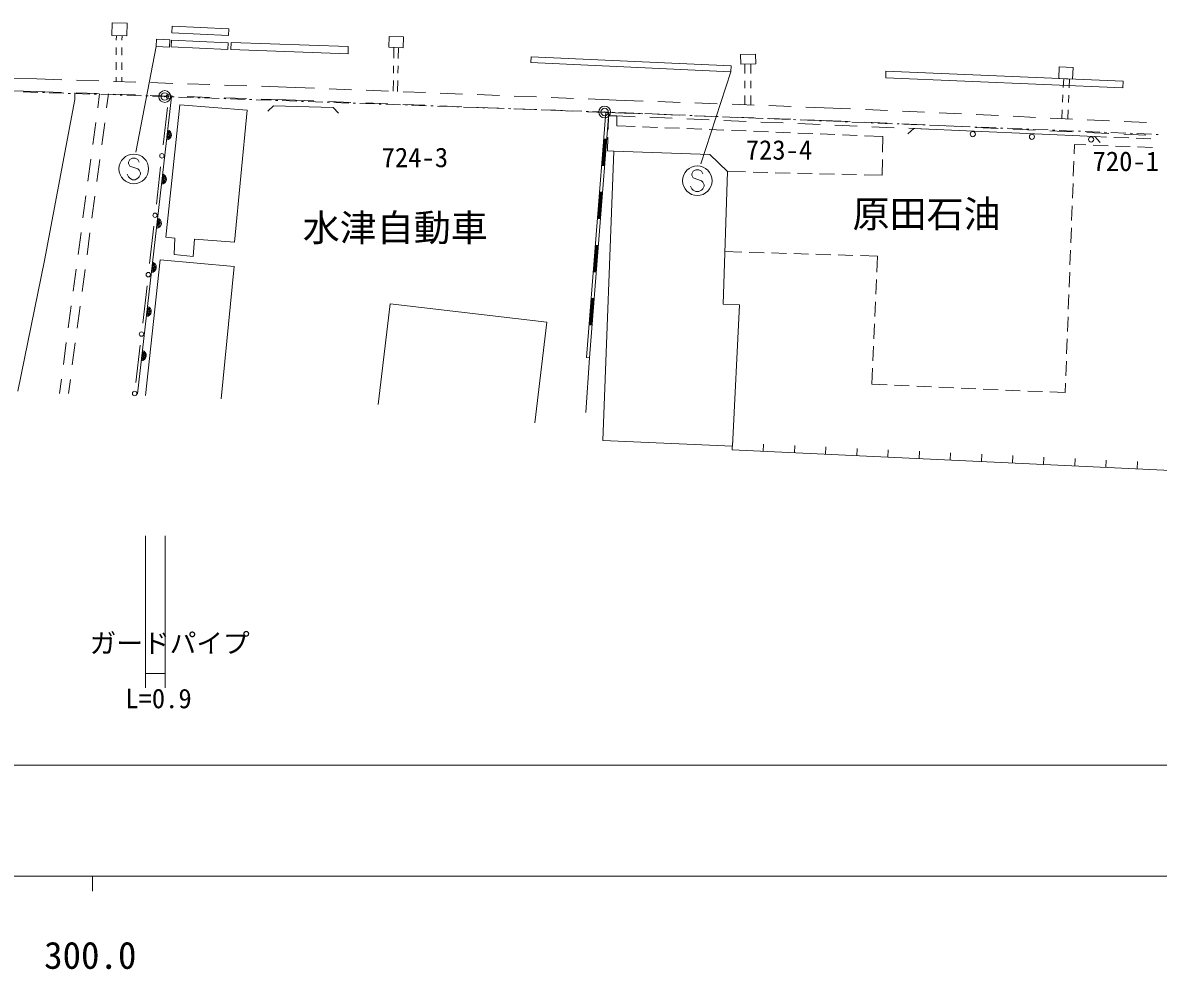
# Model space of a CAD drawing. Units: millimetres, scale not verified. Extents: x 40000 to 680000, y 20000 to 380000.
# Drawn here: x 363282 to 439958, y 198715 to 262619 of the extents above; entities that cross this region are included whole.
import ezdxf
from ezdxf.enums import TextEntityAlignment as Align

# ---------------------------------------------------------------- set-up
doc = ezdxf.new("R2010")
doc.units = ezdxf.units.MM
doc.header["$LTSCALE"] = 1000
doc.header["$PDMODE"] = 32
doc.header["$PDSIZE"] = 500
for name, color, linetype, lineweight in [('M-BGD', 7, 'Continuous', 13), ('M-BMK-ROW', 30, 'Continuous', 13), ('M-STR-HTXT', 7, 'Continuous', 13), ('M-STR-STRC', 7, 'Continuous', 13), ('M-TTL-BAND', 7, 'Continuous', 13)]:
    doc.layers.add(name, color=color, linetype=linetype, lineweight=lineweight)
doc.layers.add('M-BMK-HTXT', color=7, linetype='Continuous')
doc.styles.add('ＭＳ ゴシック', font='')
doc.styles.get('ＭＳ ゴシック').set_extended_font_data('MS Gothic')

msp = doc.modelspace()

# ---------------------------------------------------------------- linework, layer by layer
at = {"layer": 'M-BGD'}
for p, q in [((369604, 261739), (369602, 261446)), ((369988, 261732), (369985, 261435)), ((369598, 260946), (369594, 260446)), ((369982, 260935), (369978, 260435)), ((388348, 260951), (388335, 260219)), ((388660, 260941), (388641, 260208)), ((369591, 259946), (369587, 259446)), ((369974, 259935), (369971, 259435)), ((388326, 259719), (388318, 259219)), ((388629, 259708), (388616, 259208)), ((412044, 259822), (412044, 259201)), ((412438, 259835), (412439, 259200)), ((362494, 258877), (364244, 258830)), ((364244, 258830), (365922, 258774)), ((366921, 258740), (368421, 258690)), ((369420, 258657), (370919, 258607)), ((369584, 258946), (369581, 258652)), ((369967, 258935), (369965, 258639)), ((371919, 258574), (373418, 258524)), ((374417, 258491), (375916, 258441)), ((376916, 258408), (378415, 258358)), ((388309, 258719), (388296, 257987)), ((388603, 258708), (388585, 257976)), ((412045, 258701), (412045, 258201)), ((412439, 258700), (412439, 258200)), ((433573, 258844), (433545, 258246)), ((433958, 258828), (433936, 258228)), ((362469, 258017), (364218, 257970)), ((364218, 257970), (365893, 257914)), ((366893, 257881), (368392, 257831)), ((368472, 257828), (368345, 256882)), ((369075, 257808), (368949, 256862)), ((369391, 257798), (370891, 257748)), ((371890, 257714), (373389, 257665)), ((379414, 258325), (381092, 258269)), ((381092, 258269), (382974, 258195)), ((383974, 258156), (385473, 258097)), ((386472, 258058), (387971, 258000)), ((388970, 257960), (390469, 257902)), ((391468, 257863), (392967, 257804)), ((393966, 257765), (395465, 257706)), ((396464, 257667), (397963, 257609)), ((412046, 257701), (412046, 257079)), ((412439, 257700), (412440, 257065)), ((433521, 257746), (433497, 257247)), ((433918, 257729), (433900, 257229)), ((371025, 237568), (373322, 257620)), ((372765, 254376), (373053, 256896)), ((374389, 257631), (375888, 257581)), ((376887, 257548), (378386, 257498)), ((379386, 257465), (381061, 257409)), ((379828, 256641), (380213, 257006)), ((380213, 257006), (384233, 256897)), ((381061, 257409), (382943, 257336)), ((383942, 257297), (385441, 257238)), ((384233, 256897), (384597, 256512)), ((386440, 257199), (387939, 257140)), ((388938, 257101), (390437, 257042)), ((391436, 257003), (392935, 256945)), ((393934, 256906), (395433, 256847)), ((398962, 257570), (400461, 257511)), ((401460, 257472), (403342, 257398)), ((403342, 257398), (405178, 257331)), ((406177, 257294), (407676, 257239)), ((408675, 257203), (410174, 257148)), ((411174, 257111), (412673, 257056)), ((413672, 257020), (415171, 256965)), ((416170, 256928), (418006, 256861)), ((396432, 256808), (397931, 256749)), ((398930, 256710), (400429, 256652)), ((402655, 256572), (401355, 240019)), ((401428, 256612), (403310, 256539)), ((402854, 256557), (401554, 240003)), ((402854, 256557), (402655, 256572)), ((402809, 255400), (402836, 256323)), ((402836, 256323), (403404, 256329)), ((403310, 256539), (405144, 256472)), ((403404, 256329), (403389, 255662)), ((403404, 256329), (404630, 256276)), ((405629, 256234), (407127, 256170)), ((406143, 256435), (407642, 256380)), ((408126, 256128), (409625, 256064)), ((408641, 256343), (410140, 256288)), ((411140, 256252), (412639, 256197)), ((413638, 256160), (415137, 256105)), ((418006, 256861), (419179, 256807)), ((420178, 256761), (421676, 256692)), ((422675, 256645), (424174, 256576)), ((425173, 256530), (426671, 256461)), ((427670, 256415), (429169, 256346)), ((430167, 256300), (431666, 256231)), ((432665, 256185), (434163, 256116)), ((433473, 256748), (433445, 256149)), ((433882, 256729), (433861, 256130)), ((368213, 255891), (368014, 254404)), ((368816, 255871), (368618, 254384)), ((403389, 255662), (404635, 255612)), ((405135, 255592), (406134, 255552)), ((406633, 255532), (407632, 255492)), ((408132, 255471), (409131, 255431)), ((409631, 255411), (410630, 255371)), ((410624, 256021), (412123, 255957)), ((411130, 255351), (412129, 255311)), ((413122, 255915), (414621, 255851)), ((415620, 255808), (417118, 255745)), ((416136, 256069), (417970, 256001)), ((417970, 256001), (419148, 255947)), ((418117, 255702), (419616, 255638)), ((420147, 255901), (421645, 255832)), ((420615, 255596), (422114, 255532)), ((422644, 255786), (424143, 255717)), ((423052, 255117), (423443, 255475)), ((423113, 255489), (424339, 255437)), ((423443, 255475), (435677, 254929)), ((425142, 255671), (426640, 255602)), ((427639, 255556), (429137, 255487)), ((430136, 255441), (431635, 255371)), ((435162, 256070), (436661, 256001)), ((437659, 255955), (439158, 255886)), ((402554, 254775), (402413, 252980)), ((402594, 254772), (402453, 252977)), ((402634, 254768), (402493, 252974)), ((402713, 254762), (402514, 254778)), ((402674, 254765), (402533, 252971)), ((402767, 253977), (402794, 254900)), ((412628, 255291), (413628, 255251)), ((414127, 255230), (415126, 255190)), ((415626, 255170), (416625, 255130)), ((417125, 255110), (418124, 255070)), ((418624, 255050), (419623, 255010)), ((420122, 254989), (421369, 254939)), ((421369, 254939), (421346, 253880)), ((432634, 255325), (434132, 255256)), ((435131, 255210), (436629, 255141)), ((436461, 254899), (435677, 254929)), ((435677, 254929), (436035, 254538)), ((437960, 254842), (436961, 254880)), ((437628, 255095), (439127, 255026)), ((439459, 254785), (438460, 254823)), ((403194, 253936), (402767, 253977)), ((434277, 253765), (434301, 254395)), ((434301, 254395), (435063, 254367)), ((435562, 254349), (436562, 254312)), ((437061, 254294), (438061, 254257)), ((438560, 254238), (439560, 254201)), ((367882, 253413), (367683, 251926)), ((368485, 253393), (368287, 251906)), ((370511, 253386), (370420, 253205)), ((370420, 253205), (370420, 253114)), ((370420, 253114), (370511, 252932)), ((370692, 253477), (370511, 253386)), ((370874, 253477), (370692, 253477)), ((371056, 253386), (370874, 253477)), ((371147, 253205), (371056, 253386)), ((421335, 253381), (421312, 252322)), ((434221, 252266), (434258, 253265)), ((370420, 252205), (370329, 252386)), ((370511, 252932), (371056, 252750)), ((371056, 252750), (371147, 252659)), ((371147, 252659), (371238, 252477)), ((371238, 252386), (371147, 252205)), ((371238, 252477), (371238, 252386)), ((372305, 250365), (372594, 252886)), ((402373, 252983), (402572, 252968)), ((408560, 252590), (408469, 252408)), ((408469, 252408), (408469, 252317)), ((408469, 252317), (408560, 252136)), ((408742, 252681), (408560, 252590)), ((408924, 252681), (408742, 252681)), ((409105, 252590), (408924, 252681)), ((409196, 252408), (409105, 252590)), ((412093, 252543), (410871, 252573)), ((413592, 252507), (412593, 252531)), ((415092, 252471), (414092, 252495)), ((416591, 252435), (415592, 252459)), ((418091, 252399), (417091, 252423)), ((419590, 252363), (418591, 252387)), ((421312, 252322), (420090, 252351)), ((370511, 252114), (370420, 252205)), ((370692, 252023), (370511, 252114)), ((370874, 252023), (370692, 252023)), ((371056, 252114), (370874, 252023)), ((371147, 252205), (371056, 252114)), ((408469, 251408), (408378, 251590)), ((408560, 252136), (409105, 251954)), ((409105, 251954), (409196, 251863)), ((409196, 251863), (409287, 251681)), ((409287, 251590), (409196, 251408)), ((409287, 251681), (409287, 251590)), ((434165, 250767), (434202, 251766)), ((367551, 250935), (367352, 249448)), ((368154, 250915), (367956, 249428)), ((402272, 251186), (402131, 249391)), ((402312, 251183), (402171, 249388)), ((402352, 251179), (402211, 249385)), ((402431, 251173), (402232, 251189)), ((402392, 251176), (402251, 249382)), ((408560, 251317), (408469, 251408)), ((408742, 251227), (408560, 251317)), ((408924, 251227), (408742, 251227)), ((409105, 251317), (408924, 251227)), ((409196, 251408), (409105, 251317)), ((434108, 249268), (434146, 250267)), ((402091, 249394), (402290, 249379)), ((367220, 248457), (367021, 246970)), ((367823, 248437), (367624, 246950)), ((371846, 246355), (372134, 248875)), ((434052, 247769), (434090, 248768)), ((401990, 247597), (401849, 245802)), ((402030, 247594), (401889, 245799)), ((402070, 247591), (401929, 245796)), ((402149, 247584), (401950, 247600)), ((402110, 247587), (401969, 245793)), ((410692, 247166), (411844, 247132)), ((412344, 247117), (413344, 247087)), ((413844, 247073), (414843, 247043)), ((415343, 247028), (416342, 246999)), ((416842, 246984), (417842, 246954)), ((418342, 246940), (419341, 246910)), ((433996, 246270), (434033, 247269)), ((419841, 246895), (420993, 246861)), ((420993, 246861), (420946, 245780)), ((366888, 245979), (366690, 244492)), ((367492, 245959), (367293, 244472)), ((401809, 245805), (402009, 245790)), ((433940, 244771), (433977, 245771)), ((371386, 242345), (371675, 244865)), ((420923, 245281), (420879, 244282)), ((401708, 244008), (401567, 242213)), ((401748, 244005), (401607, 242210)), ((401788, 244002), (401647, 242207)), ((401868, 243995), (401668, 244011)), ((401828, 243998), (401687, 242204)), ((433883, 243272), (433921, 244272)), ((366557, 243501), (366359, 242014)), ((367161, 243481), (366962, 241994)), ((387287, 236849), (388089, 243647)), ((420857, 243782), (420813, 242783)), ((433827, 241773), (433865, 242773)), ((401527, 242217), (401727, 242201)), ((420791, 242284), (420747, 241285)), ((366226, 241023), (366028, 239536)), ((366830, 241003), (366631, 239516)), ((370927, 238334), (371216, 240854)), ((420725, 240785), (420681, 239786)), ((433771, 240274), (433808, 241274)), ((401554, 240003), (401308, 236300)), ((401554, 240003), (401355, 240019)), ((420659, 239287), (420612, 238206)), ((433714, 238775), (433752, 239775)), ((365895, 238545), (365769, 237598)), ((366499, 238525), (366372, 237578)), ((420612, 238206), (421647, 238161)), ((422147, 238140), (423146, 238097)), ((423645, 238076), (424644, 238033)), ((425144, 238011), (426143, 237968)), ((426642, 237947), (427641, 237904)), ((428141, 237883), (429140, 237840)), ((429640, 237818), (430639, 237775)), ((431138, 237754), (432137, 237711)), ((433672, 237645), (433696, 238276)), ((432637, 237690), (433672, 237645)), ((411185, 233775), (411208, 234274)), ((413288, 233677), (413311, 234176)), ((415391, 233579), (415414, 234078)), ((417494, 233480), (417518, 233980)), ((419597, 233382), (419621, 233882)), ((421701, 233284), (421724, 233784)), ((423804, 233186), (423827, 233686)), ((425907, 233088), (425930, 233588)), ((428010, 232990), (428034, 233489)), ((430114, 232892), (430137, 233391)), ((432217, 232794), (432240, 233293)), ((434320, 232696), (434343, 233195)), ((436423, 232598), (436447, 233097)), ((438527, 232499), (438550, 232999))]:
    msp.add_line(p, q, dxfattribs=at)
for points in [[(369322, 262619), (370340, 262598), (370322, 261725), (369304, 261746)], [(372317, 261510), (373217, 261461), (373191, 260971), (372290, 261020)], [(388015, 261698), (389001, 261667), (388978, 260931), (387992, 260962)], [(377350, 261290), (385268, 261003), (385250, 260525), (377333, 260812)], [(397602, 260322), (411108, 259699), (411090, 259308), (397584, 259932)], [(411755, 260468), (412762, 260499), (412782, 259845), (411775, 259814)], [(421571, 259351), (437590, 258675), (437571, 258226), (421552, 258903)], [(433239, 258859), (434172, 258819), (434205, 259603), (433272, 259642)], [(372954, 248140), (373542, 248064), (373514, 246970), (374802, 246845), (374885, 248015), (377593, 247808), (378429, 256707), (373900, 257081)], [(411200, 234032), (402460, 234414), (403194, 253936), (409680, 253711), (410871, 252573), (410575, 243612), (411687, 243579)]]:
    msp.add_lwpolyline(points, close=True, dxfattribs=at)
for points in [[(362944, 237748), (364752, 246567), (366806, 257446), (366790, 257884)], [(448953, 254653), (447991, 232058), (411185, 233775)], [(371569, 237453), (372567, 246621), (377562, 246164), (376683, 237231)], [(388089, 243647), (398661, 242400), (397859, 235602)]]:
    msp.add_lwpolyline(points, dxfattribs=at)
for centre, radius in [((373139, 257641), 150), ((427430, 255097), 175), ((431426, 254919), 175), ((435422, 254740), 175), ((370783, 252750), 1000), ((372679, 253631), 150), ((408833, 251954), 1000), ((372220, 249620), 150), ((371760, 245610), 150), ((371301, 241600), 150), ((370842, 237589), 150)]:
    msp.add_circle(centre, radius, dxfattribs=at)
for centre, radius, start, end in [((372973, 255052), 354, 272.26223, 74.66741), ((372973, 255052), 283, 274.48627, 72.44337), ((372973, 255052), 212, 278.23259, 68.69704), ((372973, 255052), 142, 285.94432, 60.98531), ((372973, 255052), 100, 296.26198, 50.66765), ((372632, 252071), 354, 272.26223, 74.66741), ((372632, 252071), 283, 274.48627, 72.44337), ((372632, 252071), 212, 278.23259, 68.69704), ((372632, 252071), 142, 285.94432, 60.98531), ((372632, 252071), 100, 296.26198, 50.66765), ((372291, 249091), 354, 272.26223, 74.66741), ((372291, 249091), 283, 274.48627, 72.44337), ((372291, 249091), 212, 278.23259, 68.69704), ((372291, 249091), 142, 285.94432, 60.98531), ((372291, 249091), 100, 296.26198, 50.66765), ((371949, 246110), 354, 272.26223, 74.66741), ((371949, 246110), 283, 274.48627, 72.44337), ((371949, 246110), 212, 278.23259, 68.69704), ((371949, 246110), 142, 285.94432, 60.98531), ((371949, 246110), 100, 296.26198, 50.66765), ((371608, 243130), 354, 272.26223, 74.66741), ((371608, 243130), 283, 274.48627, 72.44337), ((371608, 243130), 212, 278.23259, 68.69704), ((371608, 243130), 142, 285.94432, 60.98531), ((371608, 243130), 100, 296.26198, 50.66765), ((371266, 240149), 354, 272.26223, 74.66741), ((371266, 240149), 283, 274.48627, 72.44337), ((371266, 240149), 212, 278.23259, 68.69704), ((371266, 240149), 142, 285.94432, 60.98531), ((371266, 240149), 100, 296.26198, 50.66765)]:
    msp.add_arc(centre, radius, start, end, dxfattribs=at)
at = {"layer": 'M-BMK-ROW'}
for p, q in [((363310, 257949), (364309, 257916)), ((364609, 257906), (364759, 257901)), ((365059, 257891), (366058, 257859)), ((366358, 257849), (366508, 257844)), ((366808, 257834), (367808, 257802)), ((368107, 257792), (368257, 257787)), ((368557, 257777), (369557, 257744)), ((369856, 257735), (370006, 257730)), ((370306, 257720), (371306, 257687)), ((371605, 257677), (371755, 257672)), ((372055, 257663), (372871, 257636)), ((372871, 257636), (373055, 257629)), ((373354, 257619), (373504, 257614)), ((373804, 257603), (374804, 257568)), ((375103, 257557), (375253, 257552)), ((375553, 257541), (376553, 257506)), ((376852, 257496), (377002, 257490)), ((377302, 257480), (378301, 257445)), ((378601, 257434), (378751, 257429)), ((379051, 257418), (380050, 257383)), ((380350, 257372), (380500, 257367)), ((380800, 257357), (381799, 257321)), ((382099, 257311), (382249, 257306)), ((382549, 257295), (383548, 257260)), ((383848, 257249), (383998, 257244)), ((384298, 257233), (385297, 257198)), ((385597, 257188), (385747, 257182)), ((386047, 257172), (387046, 257137)), ((387346, 257126), (387496, 257121)), ((387796, 257110), (388795, 257075)), ((389095, 257064), (389245, 257059)), ((389544, 257049), (390544, 257013)), ((390844, 257003), (390994, 256998)), ((391293, 256987), (392293, 256952)), ((392593, 256941), (392742, 256936)), ((393042, 256925), (394042, 256890)), ((394341, 256880), (394491, 256874)), ((394791, 256864), (395791, 256829)), ((396090, 256818), (396240, 256813)), ((396540, 256802), (397539, 256767)), ((397839, 256756), (397989, 256751)), ((398289, 256741), (399288, 256705)), ((399588, 256695), (399738, 256690)), ((400038, 256679), (401037, 256644)), ((401337, 256633), (401487, 256628)), ((401787, 256617), (402573, 256590)), ((402573, 256590), (402786, 256581)), ((403086, 256569), (403236, 256563)), ((403536, 256551), (404535, 256510)), ((404835, 256498), (404984, 256492)), ((405284, 256480), (406283, 256440)), ((406583, 256427), (406733, 256421)), ((407033, 256409), (408032, 256369)), ((408332, 256357), (408482, 256351)), ((408781, 256338), (409780, 256298)), ((410080, 256286), (410230, 256280)), ((410530, 256268), (411529, 256227)), ((411829, 256215), (411979, 256209)), ((412278, 256197), (413278, 256156)), ((413577, 256144), (413727, 256138)), ((414027, 256126), (415026, 256086)), ((415326, 256074), (415476, 256067)), ((415776, 256055), (416775, 256015)), ((417075, 256003), (417224, 255997)), ((417524, 255985), (418523, 255944)), ((418823, 255932), (418973, 255926)), ((419273, 255914), (420272, 255873)), ((420572, 255861), (420722, 255855)), ((421021, 255843), (422020, 255803)), ((422320, 255790), (422470, 255784)), ((422770, 255772), (423769, 255732)), ((424069, 255720), (424219, 255714)), ((424518, 255701), (425518, 255661)), ((425817, 255649), (425967, 255643)), ((426267, 255631), (427266, 255590)), ((427566, 255578), (427716, 255572)), ((428016, 255560), (429015, 255520)), ((429314, 255507), (429464, 255501)), ((429764, 255489), (430763, 255449)), ((431063, 255437), (431213, 255431)), ((431513, 255418), (432512, 255378)), ((432812, 255366), (432961, 255360)), ((433261, 255348), (434260, 255307)), ((434560, 255295), (434710, 255289)), ((435010, 255277), (436009, 255236)), ((436309, 255224), (436459, 255218)), ((436758, 255206), (437758, 255166)), ((438057, 255154), (438207, 255147)), ((438507, 255135), (439506, 255095)), ((439806, 255083), (439956, 255077))]:
    msp.add_line(p, q, dxfattribs=at)
for centre in [(372871, 257636), (402573, 256590)]:
    msp.add_circle(centre, 400, dxfattribs=at)
for p in [(372871, 257636), (402573, 256590)]:
    msp.add_point(p, dxfattribs=at)
at = {"layer": 'M-STR-HTXT'}
for p, q in [((372290, 261020), (370916, 253888)), ((411090, 259308), (409079, 253091)), ((371577, 227974), (371577, 217721)), ((372892, 227974), (372892, 217721)), ((372892, 218686), (371577, 218686)), ((567163, 212501), (333411, 212501))]:
    msp.add_line(p, q, dxfattribs=at)
at = {"layer": 'M-STR-STRC'}
for points in [[(373375, 262377), (377203, 262199), (377183, 261749), (373355, 261927)], [(373333, 261439), (377161, 261261), (377141, 260811), (373313, 260989)]]:
    msp.add_lwpolyline(points, close=True, dxfattribs=at)
at = {"layer": 'M-TTL-BAND'}
for p, q in [((40000, 205000), (579000, 205000)), ((368000, 205000), (368000, 204000))]:
    msp.add_line(p, q, dxfattribs=at)

# ---------------------------------------------------------------- texts
at = {"layer": 'M-BGD', "style": 'ＭＳ ゴシック'}
for s, p in [('原田石油', (424312, 249712)), ('水津自動車', (388437, 248780))]:
    msp.add_text(s, height=1833, dxfattribs=at).set_placement(p, align=Align.MIDDLE_CENTER)
at = {"layer": 'M-BMK-HTXT', "style": 'ＭＳ ゴシック'}
for s, p in [('723-4', (414345, 252976)), ('724-3', (389762, 252470)), ('720-1', (437762, 252211))]:
    msp.add_text(s, height=1320, dxfattribs=at).set_placement(p, align=Align.BOTTOM_CENTER)
at = {"layer": 'M-STR-HTXT', "style": 'ＭＳ ゴシック'}
for s, p in [('ガードパイプ', (373204, 219674)), ('L=0.9', (372448, 215941))]:
    msp.add_text(s, height=1320, dxfattribs=at).set_placement(p, align=Align.BOTTOM_CENTER)
at = {"layer": 'M-TTL-BAND', "style": 'ＭＳ ゴシック'}
msp.add_text('300.0', height=1833, dxfattribs=at).set_placement((367844, 198195), align=Align.BOTTOM_CENTER)

doc.saveas('drawing.dxf')
